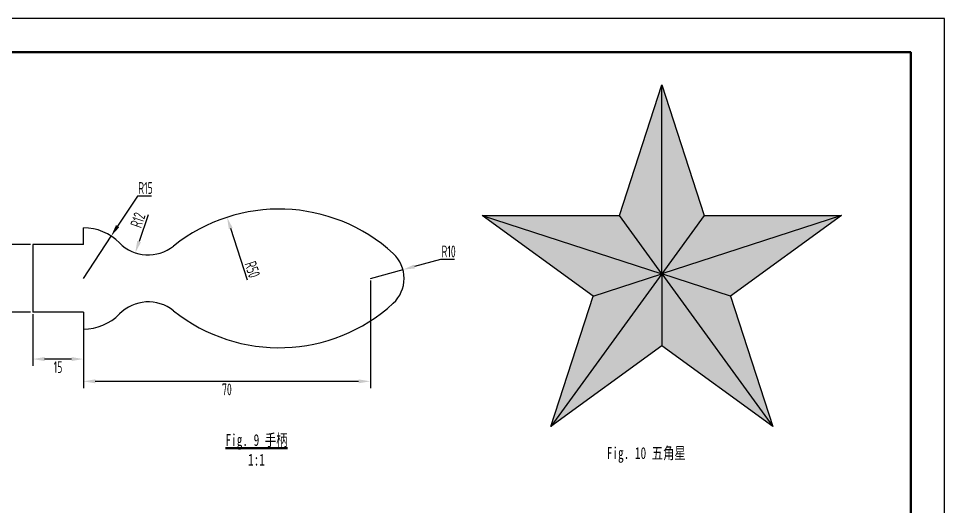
# Model space of a CAD drawing. Header units: millimetres. Extents: x 0 to 1320, y -350 to 297.
# Drawn here: x 595.8 to 870, y 152.4 to 297 of the extents above; entities that cross this region are included whole.
import ezdxf

# ---------------------------------------------------------------- set-up
doc = ezdxf.new("R2010")
doc.units = ezdxf.units.MM
doc.styles.add('fig', font='simfang.ttf', dxfattribs={"width": 0.7, "height": 3.5})
doc.styles.get("Standard").update_dxf_attribs({"font": 'gbenor.shx', "width": 0.7, "bigfont": 'gbcbig.shx'})
doc.dimstyles.new('r', dxfattribs={"dimtxt": 3.5, "dimasz": 3.5, "dimexe": 2, "dimexo": 0.625, "dimtad": 2, "dimtoh": 1, "dimtxsty": 'Standard', "dimcen": 0, "dimadec": 0, "dimazin": 0, "dimtfac": 1, "dimtmove": 0, "dimatfit": 3, "dimfxl": 1, "dimarcsym": 0})

# ---------------------------------------------------------------- blocks, each defined once
blk = doc.blocks.new('*D43')
at = {"color": 0, "lineweight": -2, "transparency": 16777216}
for p, q in [((599.38, 230), (587.6, 230)), ((589.6, 226.5), (589.6, 213.5)), ((599.38, 210), (587.6, 210))]:
    blk.add_line(p, q, dxfattribs=at)
at = {"color": 0, "transparency": 16777216}
for points in [[(589.02, 226.5), (590.18, 226.5), (589.6, 230)], [(589.02, 213.5), (590.18, 213.5), (589.6, 210)]]:
    blk.add_solid(points, dxfattribs=at)
at = {"layer": 'Defpoints', "color": 0, "transparency": 16777216}
for p in [(600, 230), (589.6, 210), (600, 210)]:
    blk.add_point(p, dxfattribs=at)
at = {"color": 0, "transparency": 16777216, "insert": (587.23, 220), "char_height": 3.5, "attachment_point": 5, "rotation": 90}
blk.add_mtext('20', dxfattribs=at)
blk = doc.blocks.new('*D44')
at = {"color": 0, "lineweight": -2, "transparency": 16777216}
for p, q in [((600, 209.38), (600, 194.1)), ((615, 209.38), (615, 194.1)), ((611.5, 196.1), (603.5, 196.1))]:
    blk.add_line(p, q, dxfattribs=at)
at = {"color": 0, "transparency": 16777216}
for points in [[(603.5, 196.68), (603.5, 195.52), (600, 196.1)], [(611.5, 196.68), (611.5, 195.52), (615, 196.1)]]:
    blk.add_solid(points, dxfattribs=at)
at = {"layer": 'Defpoints', "color": 0, "transparency": 16777216}
for p in [(600, 210), (615, 210), (600, 196.1)]:
    blk.add_point(p, dxfattribs=at)
at = {"color": 0, "transparency": 16777216, "insert": (607.5, 193.72), "char_height": 3.5, "attachment_point": 5}
blk.add_mtext('15', dxfattribs=at)
blk = doc.blocks.new('*D45')
at = {"color": 0, "lineweight": -2, "transparency": 16777216}
for p, q in [((700, 219.38), (700, 187.5)), ((615, 204.38), (615, 187.5)), ((618.5, 189.5), (696.5, 189.5))]:
    blk.add_line(p, q, dxfattribs=at)
at = {"color": 0, "transparency": 16777216}
for points in [[(618.5, 190.08), (618.5, 188.92), (615, 189.5)], [(696.5, 190.08), (696.5, 188.92), (700, 189.5)]]:
    blk.add_solid(points, dxfattribs=at)
at = {"layer": 'Defpoints', "color": 0, "transparency": 16777216}
for p in [(700, 220), (615, 205), (700, 189.5)]:
    blk.add_point(p, dxfattribs=at)
at = {"color": 0, "transparency": 16777216, "insert": (657.5, 187.12), "char_height": 3.5, "attachment_point": 5}
blk.add_mtext('70', dxfattribs=at)
blk = doc.blocks.new('*D46')
at = {"color": 0, "lineweight": -2, "transparency": 16777216}
for p, q in [((720.8, 225.6), (713.04, 223.51)), ((724.9, 225.6), (720.8, 225.6)), ((700, 220), (709.66, 222.6))]:
    blk.add_line(p, q, dxfattribs=at)
at = {"color": 0, "transparency": 16777216}
blk.add_solid([(712.88, 224.07), (713.19, 222.95), (709.66, 222.6)], dxfattribs=at)
at = {"layer": 'Defpoints', "color": 0, "transparency": 16777216}
for p in [(709.66, 222.6), (700, 220)]:
    blk.add_point(p, dxfattribs=at)
at = {"color": 0, "transparency": 16777216, "insert": (723.16, 227.98), "char_height": 3.5, "attachment_point": 5}
blk.add_mtext('R10', dxfattribs=at)
blk = doc.blocks.new('*D47')
at = {"color": 0, "lineweight": -2, "transparency": 16777216}
blk.add_line((634.17, 238.81), (631.5, 230.91), dxfattribs=at)
at = {"color": 0, "transparency": 16777216}
blk.add_solid([(630.95, 231.1), (632.05, 230.72), (630.38, 227.59)], dxfattribs=at)
at = {"layer": 'Defpoints', "color": 0, "transparency": 16777216}
for p in [(634.22, 238.96), (630.38, 227.59)]:
    blk.add_point(p, dxfattribs=at)
at = {"color": 0, "transparency": 16777216, "insert": (631.14, 237.28), "char_height": 3.5, "attachment_point": 5, "rotation": 71.3228}
blk.add_mtext('R12', dxfattribs=at)
blk = doc.blocks.new('*D48')
at = {"color": 0, "lineweight": -2, "transparency": 16777216}
for p, q in [((631, 244.4), (625.14, 235.47)), ((635.18, 244.4), (631, 244.4)), ((615, 220), (623.23, 232.54))]:
    blk.add_line(p, q, dxfattribs=at)
at = {"color": 0, "transparency": 16777216}
blk.add_solid([(624.66, 235.79), (625.63, 235.15), (623.23, 232.54)], dxfattribs=at)
at = {"layer": 'Defpoints', "color": 0, "transparency": 16777216}
for p in [(623.23, 232.54), (615, 220)]:
    blk.add_point(p, dxfattribs=at)
at = {"color": 0, "transparency": 16777216, "insert": (633.4, 246.78), "char_height": 3.5, "attachment_point": 5}
blk.add_mtext('R15', dxfattribs=at)
blk = doc.blocks.new('*D49')
at = {"color": 0, "lineweight": -2, "transparency": 16777216}
blk.add_line((663.59, 219.46), (658.63, 234.79), dxfattribs=at)
at = {"color": 0, "transparency": 16777216}
blk.add_solid([(659.19, 234.96), (658.08, 234.61), (657.56, 238.12)], dxfattribs=at)
at = {"layer": 'Defpoints', "color": 0, "transparency": 16777216}
for p in [(657.56, 238.12), (672.94, 190.54)]:
    blk.add_point(p, dxfattribs=at)
at = {"color": 0, "transparency": 16777216, "insert": (665.06, 222.63), "char_height": 3.5, "attachment_point": 5, "rotation": 287.9208}
blk.add_mtext('R50', dxfattribs=at)

msp = doc.modelspace()

# ---------------------------------------------------------------- hatches: boundary and pattern name
h = msp.add_hatch(color=7)
h.dxf.hatch_style = 1
h.paths.add_polyline_path([(733.051, 238.648), (786.283, 221.352), (773.717, 238.648)])
h.paths.add_polyline_path([(798.85, 238.648), (786.283, 277.323), (786.283, 221.352)])
h.paths.add_polyline_path([(786.283, 221.352), (806.616, 214.745), (839.515, 238.648)])
h.paths.add_polyline_path([(786.283, 221.352), (786.283, 199.973), (819.182, 176.07)])
h.paths.add_polyline_path([(786.283, 221.352), (765.95, 214.745), (753.384, 176.07)])
at = {"true_color": 0x000000}
h = msp.add_hatch(color=18, dxfattribs=at)
h.dxf.hatch_style = 1
h.paths.add_polyline_path([(765.95, 214.745), (786.283, 221.352), (733.051, 238.648)])
h.paths.add_polyline_path([(786.283, 277.323), (773.717, 238.648), (786.283, 221.352)])
h.paths.add_polyline_path([(839.515, 238.648), (798.85, 238.648), (786.283, 221.352)])
h.paths.add_polyline_path([(786.283, 221.352), (819.182, 176.07), (806.616, 214.745)])
h.paths.add_polyline_path([(753.384, 176.07), (786.283, 199.973), (786.283, 221.352)])

# ---------------------------------------------------------------- linework, layer by layer
at = {"color": 18, "true_color": 0x000000}
for p, q in [((773.717, 238.648), (786.283, 277.323)), ((765.95, 214.745), (733.051, 238.648)), ((798.85, 238.648), (839.515, 238.648)), ((806.616, 214.745), (819.182, 176.07)), ((786.283, 199.973), (753.384, 176.07))]:
    msp.add_line(p, q, dxfattribs=at)
for p, q in [((786.283, 277.323), (798.85, 238.648)), ((786.283, 221.352), (786.283, 277.323)), ((733.051, 238.648), (773.717, 238.648)), ((733.051, 238.648), (786.283, 221.352)), ((786.283, 221.352), (773.717, 238.648)), ((839.515, 238.648), (786.283, 221.352)), ((798.85, 238.648), (786.283, 221.352)), ((839.515, 238.648), (806.616, 214.745)), ((615, 230), (615, 235)), ((615, 230), (600, 230)), ((600, 230), (600, 210)), ((786.283, 221.352), (753.384, 176.07)), ((765.95, 214.745), (786.283, 221.352)), ((786.283, 221.352), (819.182, 176.07)), ((786.283, 221.352), (786.283, 199.973)), ((806.616, 214.745), (786.283, 221.352)), ((753.384, 176.07), (765.95, 214.745)), ((615, 210), (600, 210)), ((615, 210), (615, 205)), ((819.182, 176.07), (786.283, 199.973))]:
    msp.add_line(p, q)
at = {"color": 1}
msp.add_lwpolyline([(450, 0), (870, 0), (870, 297), (450, 297), (450, 0)], dxfattribs=at)
at = {"lineweight": 50}
msp.add_lwpolyline([(460, 10), (860, 10), (860, 287), (460, 287), (460, 10)], dxfattribs=at)
for centre, radius, start, end in [((672.941, 190.541), 50, 47.43155, 128.64815), ((615, 220), 15, 44.6144, 90), ((634.22, 238.963), 12, 224.6144, 308.64815), ((700, 220), 10, 312.56845, 47.43155), ((634.22, 201.037), 12, 51.35185, 135.3856), ((672.941, 249.459), 50, 231.35185, 312.56845), ((615, 220), 15, 270, 315.3856)]:
    msp.add_arc(centre, radius, start, end)

# ---------------------------------------------------------------- texts
at = {"lineweight": 50, "insert": (657.091, 173.863), "char_height": 3.5, "attachment_point": 1, "style": 'fig'}
msp.add_mtext('\\pxqc;{\\LFig. 9 手柄\\P}1:1', dxfattribs=at)
at = {"insert": (770, 170), "char_height": 3.5, "attachment_point": 1, "style": 'fig'}
msp.add_mtext('Fig. 10 五角星', dxfattribs=at)

# ---------------------------------------------------------------- dimensions: what is measured, and where the dimension line sits
for center, mpoint, picture, middle in [((615, 220), (623.225, 232.544), '*D48', (633.403, 244.4)), ((634.22, 238.963), (630.377, 227.595), '*D47', (633.394, 236.52)), ((672.941, 190.541), (657.556, 238.115), '*D49', (662.8, 221.9)), ((700, 220), (709.656, 222.6), '*D46', (723.161, 225.6))]:
    dim = msp.add_radius_dim(center=center, mpoint=mpoint, dimstyle='r')
    dim.commit()
    dim.dimension.update_dxf_attribs({"geometry": picture, "text_midpoint": middle, "dimtype": 164})
dim = msp.add_linear_dim(base=(589.6, 210), p1=(600, 230), p2=(600, 210), angle=90, dimstyle='r')
dim.commit()
dim.dimension.update_dxf_attribs({"geometry": '*D43', "text_midpoint": (587.225, 220)})
dim = msp.add_linear_dim(base=(700, 189.5), p1=(615, 205), p2=(700, 220), text='70', dimstyle='r')
dim.commit()
dim.dimension.update_dxf_attribs({"geometry": '*D45', "text_midpoint": (657.5, 187.125)})
dim = msp.add_linear_dim(base=(600, 196.1), p1=(615, 210), p2=(600, 210), dimstyle='r')
dim.commit()
dim.dimension.update_dxf_attribs({"geometry": '*D44', "text_midpoint": (607.5, 193.725)})

doc.saveas('drawing.dxf')
